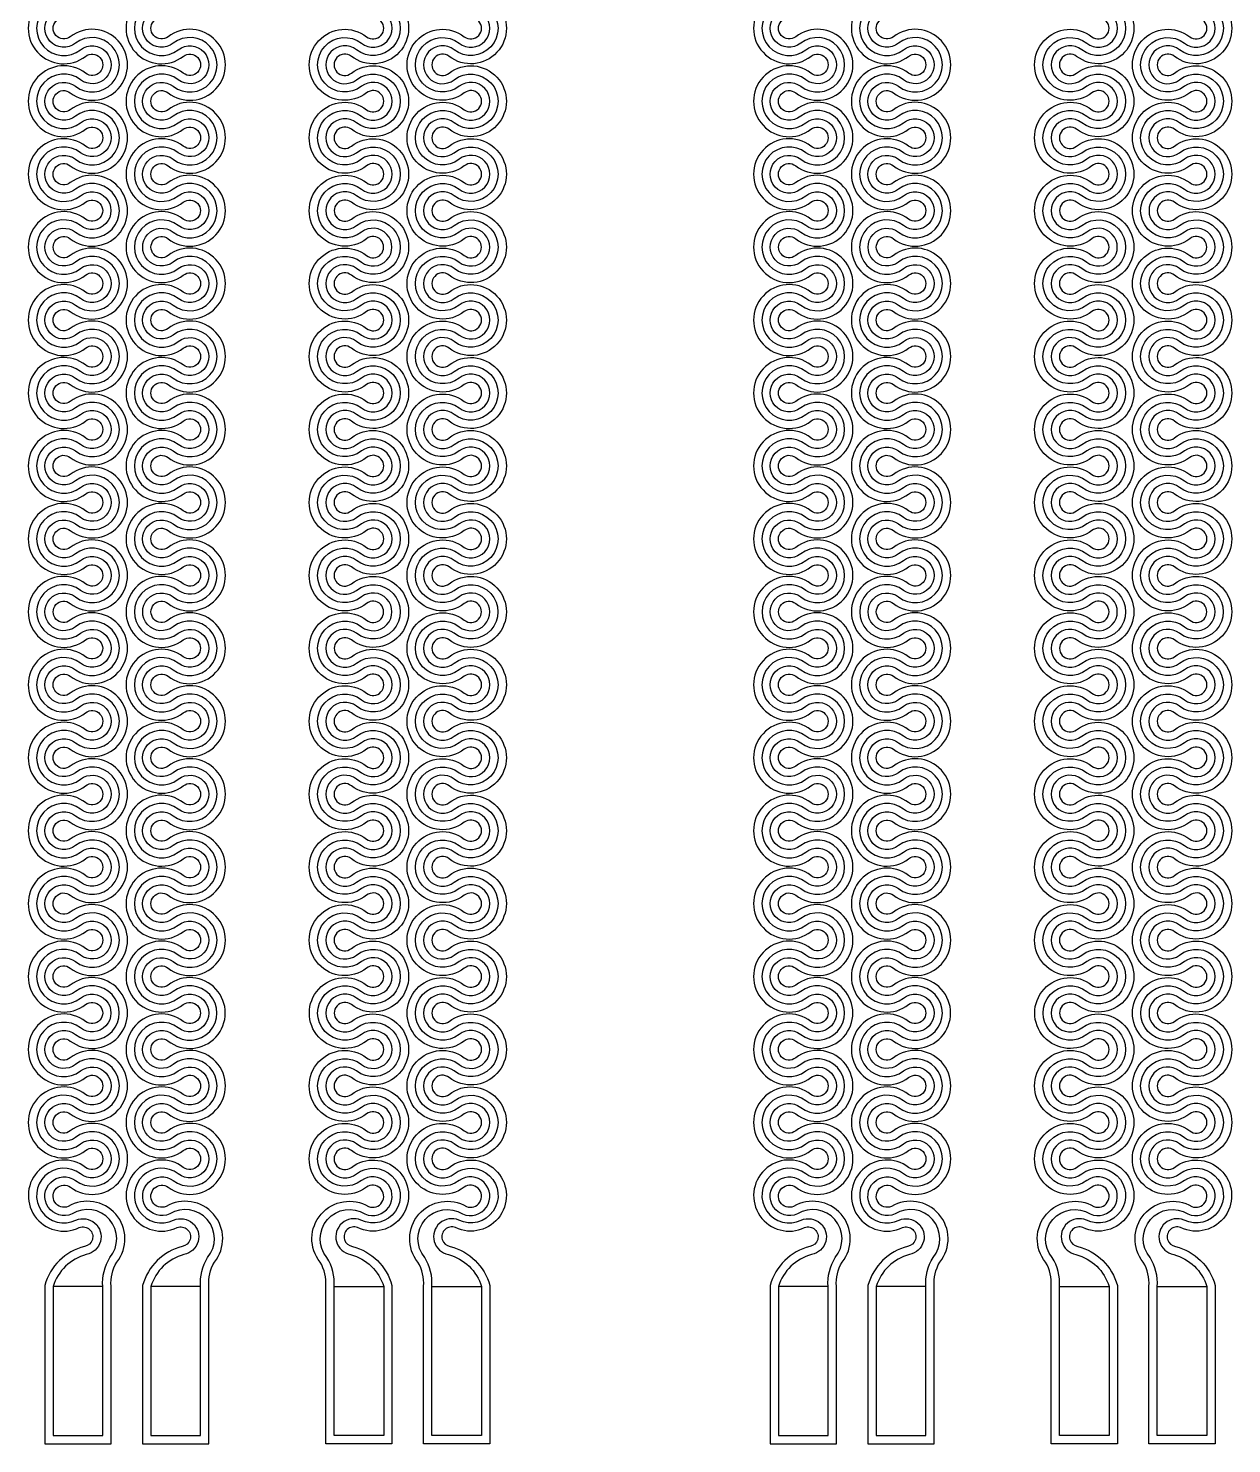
# Model space of a CAD drawing. Header units: millimetres. Extents: x -33.6 to 36.3, y -34.6 to 38.4.
# Drawn here: x -33.57 to -19.03, y -34.61 to -17.5 of the extents above; entities that cross this region are included whole.
import ezdxf

# ---------------------------------------------------------------- set-up
doc = ezdxf.new("R2010")
doc.units = ezdxf.units.MM
doc.layers.add('Metal Layer', color=40, linetype='Continuous')
doc.layers.add('Parylene Encapsulation', color=70, linetype='Continuous')

msp = doc.modelspace()

# ---------------------------------------------------------------- linework, layer by layer
at = {"layer": 'Metal Layer'}
for points in [[(-32.941, -17.24, 2.041241), (-32.941, -17.76, -2.041241), (-32.941, -18.122, 2.041241), (-32.941, -18.642, -2.041241), (-32.941, -19.004, 2.041241), (-32.941, -19.524, -2.041241), (-32.941, -19.885, 2.041241), (-32.941, -20.405, -2.041241), (-32.941, -20.767, 2.041241), (-32.941, -21.287, -2.041241), (-32.941, -21.649, 2.041241), (-32.941, -22.169, -2.041241), (-32.941, -22.531, 2.041241), (-32.941, -23.051, -2.041241), (-32.941, -23.413, 2.041241), (-32.941, -23.933, -2.041241), (-32.941, -24.295, 2.041241), (-32.941, -24.814, -2.041241), (-32.941, -25.176, 2.041241), (-32.941, -25.696, -2.041241), (-32.941, -26.058, 2.041241), (-32.941, -26.578, -2.041241), (-32.941, -26.94, 2.041241), (-32.941, -27.46, -2.041241), (-32.941, -27.822, 2.041241), (-32.941, -28.342, -2.041241), (-32.941, -28.704, 2.041241), (-32.941, -29.224, -2.041241), (-32.941, -29.585, 2.041241), (-32.941, -30.105, -2.041241), (-32.941, -30.467, 2.041241), (-32.941, -30.987, -2.041241), (-32.941, -31.349, 1.794821), (-32.996, -31.908, -1.116024), (-32.871, -32.324, 0.258799), (-33.272, -32.711), (-33.272, -34.511), (-32.672, -34.511), (-32.672, -32.711, -0.156145), (-32.585, -32.359, 0.851811), (-33.043, -31.833, -1.718074), (-33.002, -31.428, 2.041241), (-33.002, -30.908, -2.041241), (-33.002, -30.546, 2.041241), (-33.002, -30.026, -2.041241), (-33.002, -29.664, 2.041241), (-33.002, -29.145, -2.041241), (-33.002, -28.783, 2.041241), (-33.002, -28.263, -2.041241), (-33.002, -27.901, 2.041241), (-33.002, -27.381, -2.041241), (-33.002, -27.019, 2.041241), (-33.002, -26.499, -2.041241), (-33.002, -26.137, 2.041241), (-33.002, -25.617, -2.041241), (-33.002, -25.255, 2.041241), (-33.002, -24.735, -2.041241), (-33.002, -24.374, 2.041241), (-33.002, -23.854, -2.041241), (-33.002, -23.492, 2.041241), (-33.002, -22.972, -2.041241), (-33.002, -22.61, 2.041241), (-33.002, -22.09, -2.041241), (-33.002, -21.728, 2.041241), (-33.002, -21.208, -2.041241), (-33.002, -20.846, 2.041241), (-33.002, -20.326, -2.041241), (-33.002, -19.965, 2.041241), (-33.002, -19.445, -2.041241), (-33.002, -19.083, 2.041241), (-33.002, -18.563, -2.041241), (-33.002, -18.201, 2.041241), (-33.002, -17.681, -2.041241), (-33.002, -17.319, 2.041241)], [(-31.759, -17.24, 2.041241), (-31.759, -17.76, -2.041241), (-31.759, -18.122, 2.041241), (-31.759, -18.642, -2.041241), (-31.759, -19.004, 2.041241), (-31.759, -19.524, -2.041241), (-31.759, -19.885, 2.041241), (-31.759, -20.405, -2.041241), (-31.759, -20.767, 2.041241), (-31.759, -21.287, -2.041241), (-31.759, -21.649, 2.041241), (-31.759, -22.169, -2.041241), (-31.759, -22.531, 2.041241), (-31.759, -23.051, -2.041241), (-31.759, -23.413, 2.041241), (-31.759, -23.933, -2.041241), (-31.759, -24.295, 2.041241), (-31.759, -24.814, -2.041241), (-31.759, -25.176, 2.041241), (-31.759, -25.696, -2.041241), (-31.759, -26.058, 2.041241), (-31.759, -26.578, -2.041241), (-31.759, -26.94, 2.041241), (-31.759, -27.46, -2.041241), (-31.759, -27.822, 2.041241), (-31.759, -28.342, -2.041241), (-31.759, -28.704, 2.041241), (-31.759, -29.224, -2.041241), (-31.759, -29.585, 2.041241), (-31.759, -30.105, -2.041241), (-31.759, -30.467, 2.041241), (-31.759, -30.987, -2.041241), (-31.759, -31.349, 1.794821), (-31.815, -31.908, -1.116024), (-31.69, -32.324, 0.258799), (-32.09, -32.711), (-32.09, -34.511), (-31.49, -34.511), (-31.49, -32.711, -0.156145), (-31.404, -32.359, 0.851811), (-31.861, -31.833, -1.718074), (-31.821, -31.428, 2.041241), (-31.821, -30.908, -2.041241), (-31.821, -30.546, 2.041241), (-31.821, -30.026, -2.041241), (-31.821, -29.664, 2.041241), (-31.821, -29.145, -2.041241), (-31.821, -28.783, 2.041241), (-31.821, -28.263, -2.041241), (-31.821, -27.901, 2.041241), (-31.821, -27.381, -2.041241), (-31.821, -27.019, 2.041241), (-31.821, -26.499, -2.041241), (-31.821, -26.137, 2.041241), (-31.821, -25.617, -2.041241), (-31.821, -25.255, 2.041241), (-31.821, -24.735, -2.041241), (-31.821, -24.374, 2.041241), (-31.821, -23.854, -2.041241), (-31.821, -23.492, 2.041241), (-31.821, -22.972, -2.041241), (-31.821, -22.61, 2.041241), (-31.821, -22.09, -2.041241), (-31.821, -21.728, 2.041241), (-31.821, -21.208, -2.041241), (-31.821, -20.846, 2.041241), (-31.821, -20.326, -2.041241), (-31.821, -19.965, 2.041241), (-31.821, -19.445, -2.041241), (-31.821, -19.083, 2.041241), (-31.821, -18.563, -2.041241), (-31.821, -18.201, 2.041241), (-31.821, -17.681, -2.041241), (-31.821, -17.319, 2.041241)], [(-29.606, -17.24, -2.041241), (-29.606, -17.76, 2.041241), (-29.606, -18.122, -2.041241), (-29.606, -18.642, 2.041241), (-29.606, -19.004, -2.041241), (-29.606, -19.524, 2.041241), (-29.606, -19.885, -2.041241), (-29.606, -20.405, 2.041241), (-29.606, -20.767, -2.041241), (-29.606, -21.287, 2.041241), (-29.606, -21.649, -2.041241), (-29.606, -22.169, 2.041241), (-29.606, -22.531, -2.041241), (-29.606, -23.051, 2.041241), (-29.606, -23.413, -2.041241), (-29.606, -23.933, 2.041241), (-29.606, -24.295, -2.041241), (-29.606, -24.814, 2.041241), (-29.606, -25.176, -2.041241), (-29.606, -25.696, 2.041241), (-29.606, -26.058, -2.041241), (-29.606, -26.578, 2.041241), (-29.606, -26.94, -2.041241), (-29.606, -27.46, 2.041241), (-29.606, -27.822, -2.041241), (-29.606, -28.342, 2.041241), (-29.606, -28.704, -2.041241), (-29.606, -29.224, 2.041241), (-29.606, -29.585, -2.041241), (-29.606, -30.105, 2.041241), (-29.606, -30.467, -2.041241), (-29.606, -30.987, 2.041241), (-29.606, -31.349, -1.794821), (-29.551, -31.908, 1.116024), (-29.676, -32.324, -0.258799), (-29.276, -32.711), (-29.276, -34.511), (-29.876, -34.511), (-29.876, -32.711, 0.156145), (-29.962, -32.359, -0.851811), (-29.504, -31.833, 1.718074), (-29.545, -31.428, -2.041241), (-29.545, -30.908, 2.041241), (-29.545, -30.546, -2.041241), (-29.545, -30.026, 2.041241), (-29.545, -29.664, -2.041241), (-29.545, -29.145, 2.041241), (-29.545, -28.783, -2.041241), (-29.545, -28.263, 2.041241), (-29.545, -27.901, -2.041241), (-29.545, -27.381, 2.041241), (-29.545, -27.019, -2.041241), (-29.545, -26.499, 2.041241), (-29.545, -26.137, -2.041241), (-29.545, -25.617, 2.041241), (-29.545, -25.255, -2.041241), (-29.545, -24.735, 2.041241), (-29.545, -24.374, -2.041241), (-29.545, -23.854, 2.041241), (-29.545, -23.492, -2.041241), (-29.545, -22.972, 2.041241), (-29.545, -22.61, -2.041241), (-29.545, -22.09, 2.041241), (-29.545, -21.728, -2.041241), (-29.545, -21.208, 2.041241), (-29.545, -20.846, -2.041241), (-29.545, -20.326, 2.041241), (-29.545, -19.965, -2.041241), (-29.545, -19.445, 2.041241), (-29.545, -19.083, -2.041241), (-29.545, -18.563, 2.041241), (-29.545, -18.201, -2.041241), (-29.545, -17.681, 2.041241), (-29.545, -17.319, -2.041241)], [(-28.425, -17.24, -2.041241), (-28.425, -17.76, 2.041241), (-28.425, -18.122, -2.041241), (-28.425, -18.642, 2.041241), (-28.425, -19.004, -2.041241), (-28.425, -19.524, 2.041241), (-28.425, -19.885, -2.041241), (-28.425, -20.405, 2.041241), (-28.425, -20.767, -2.041241), (-28.425, -21.287, 2.041241), (-28.425, -21.649, -2.041241), (-28.425, -22.169, 2.041241), (-28.425, -22.531, -2.041241), (-28.425, -23.051, 2.041241), (-28.425, -23.413, -2.041241), (-28.425, -23.933, 2.041241), (-28.425, -24.295, -2.041241), (-28.425, -24.814, 2.041241), (-28.425, -25.176, -2.041241), (-28.425, -25.696, 2.041241), (-28.425, -26.058, -2.041241), (-28.425, -26.578, 2.041241), (-28.425, -26.94, -2.041241), (-28.425, -27.46, 2.041241), (-28.425, -27.822, -2.041241), (-28.425, -28.342, 2.041241), (-28.425, -28.704, -2.041241), (-28.425, -29.224, 2.041241), (-28.425, -29.585, -2.041241), (-28.425, -30.105, 2.041241), (-28.425, -30.467, -2.041241), (-28.425, -30.987, 2.041241), (-28.425, -31.349, -1.794821), (-28.369, -31.908, 1.116024), (-28.494, -32.324, -0.258799), (-28.094, -32.711), (-28.094, -34.511), (-28.694, -34.511), (-28.694, -32.711, 0.156145), (-28.78, -32.359, -0.851811), (-28.323, -31.833, 1.718074), (-28.363, -31.428, -2.041241), (-28.363, -30.908, 2.041241), (-28.363, -30.546, -2.041241), (-28.363, -30.026, 2.041241), (-28.363, -29.664, -2.041241), (-28.363, -29.145, 2.041241), (-28.363, -28.783, -2.041241), (-28.363, -28.263, 2.041241), (-28.363, -27.901, -2.041241), (-28.363, -27.381, 2.041241), (-28.363, -27.019, -2.041241), (-28.363, -26.499, 2.041241), (-28.363, -26.137, -2.041241), (-28.363, -25.617, 2.041241), (-28.363, -25.255, -2.041241), (-28.363, -24.735, 2.041241), (-28.363, -24.374, -2.041241), (-28.363, -23.854, 2.041241), (-28.363, -23.492, -2.041241), (-28.363, -22.972, 2.041241), (-28.363, -22.61, -2.041241), (-28.363, -22.09, 2.041241), (-28.363, -21.728, -2.041241), (-28.363, -21.208, 2.041241), (-28.363, -20.846, -2.041241), (-28.363, -20.326, 2.041241), (-28.363, -19.965, -2.041241), (-28.363, -19.445, 2.041241), (-28.363, -19.083, -2.041241), (-28.363, -18.563, 2.041241), (-28.363, -18.201, -2.041241), (-28.363, -17.681, 2.041241), (-28.363, -17.319, -2.041241)], [(-24.174, -17.24, 2.041241), (-24.174, -17.76, -2.041241), (-24.174, -18.122, 2.041241), (-24.174, -18.642, -2.041241), (-24.174, -19.004, 2.041241), (-24.174, -19.524, -2.041241), (-24.174, -19.885, 2.041241), (-24.174, -20.405, -2.041241), (-24.174, -20.767, 2.041241), (-24.174, -21.287, -2.041241), (-24.174, -21.649, 2.041241), (-24.174, -22.169, -2.041241), (-24.174, -22.531, 2.041241), (-24.174, -23.051, -2.041241), (-24.174, -23.413, 2.041241), (-24.174, -23.933, -2.041241), (-24.174, -24.295, 2.041241), (-24.174, -24.814, -2.041241), (-24.174, -25.176, 2.041241), (-24.174, -25.696, -2.041241), (-24.174, -26.058, 2.041241), (-24.174, -26.578, -2.041241), (-24.174, -26.94, 2.041241), (-24.174, -27.46, -2.041241), (-24.174, -27.822, 2.041241), (-24.174, -28.342, -2.041241), (-24.174, -28.704, 2.041241), (-24.174, -29.224, -2.041241), (-24.174, -29.585, 2.041241), (-24.174, -30.105, -2.041241), (-24.174, -30.467, 2.041241), (-24.174, -30.987, -2.041241), (-24.174, -31.349, 1.794821), (-24.23, -31.908, -1.116024), (-24.105, -32.324, 0.258799), (-24.505, -32.711), (-24.505, -34.511), (-23.905, -34.511), (-23.905, -32.711, -0.156145), (-23.819, -32.359, 0.851811), (-24.276, -31.833, -1.718074), (-24.236, -31.428, 2.041241), (-24.236, -30.908, -2.041241), (-24.236, -30.546, 2.041241), (-24.236, -30.026, -2.041241), (-24.236, -29.664, 2.041241), (-24.236, -29.145, -2.041241), (-24.236, -28.783, 2.041241), (-24.236, -28.263, -2.041241), (-24.236, -27.901, 2.041241), (-24.236, -27.381, -2.041241), (-24.236, -27.019, 2.041241), (-24.236, -26.499, -2.041241), (-24.236, -26.137, 2.041241), (-24.236, -25.617, -2.041241), (-24.236, -25.255, 2.041241), (-24.236, -24.735, -2.041241), (-24.236, -24.374, 2.041241), (-24.236, -23.854, -2.041241), (-24.236, -23.492, 2.041241), (-24.236, -22.972, -2.041241), (-24.236, -22.61, 2.041241), (-24.236, -22.09, -2.041241), (-24.236, -21.728, 2.041241), (-24.236, -21.208, -2.041241), (-24.236, -20.846, 2.041241), (-24.236, -20.326, -2.041241), (-24.236, -19.965, 2.041241), (-24.236, -19.445, -2.041241), (-24.236, -19.083, 2.041241), (-24.236, -18.563, -2.041241), (-24.236, -18.201, 2.041241), (-24.236, -17.681, -2.041241), (-24.236, -17.319, 2.041241)], [(-22.993, -17.24, 2.041241), (-22.993, -17.76, -2.041241), (-22.993, -18.122, 2.041241), (-22.993, -18.642, -2.041241), (-22.993, -19.004, 2.041241), (-22.993, -19.524, -2.041241), (-22.993, -19.885, 2.041241), (-22.993, -20.405, -2.041241), (-22.993, -20.767, 2.041241), (-22.993, -21.287, -2.041241), (-22.993, -21.649, 2.041241), (-22.993, -22.169, -2.041241), (-22.993, -22.531, 2.041241), (-22.993, -23.051, -2.041241), (-22.993, -23.413, 2.041241), (-22.993, -23.933, -2.041241), (-22.993, -24.295, 2.041241), (-22.993, -24.814, -2.041241), (-22.993, -25.176, 2.041241), (-22.993, -25.696, -2.041241), (-22.993, -26.058, 2.041241), (-22.993, -26.578, -2.041241), (-22.993, -26.94, 2.041241), (-22.993, -27.46, -2.041241), (-22.993, -27.822, 2.041241), (-22.993, -28.342, -2.041241), (-22.993, -28.704, 2.041241), (-22.993, -29.224, -2.041241), (-22.993, -29.585, 2.041241), (-22.993, -30.105, -2.041241), (-22.993, -30.467, 2.041241), (-22.993, -30.987, -2.041241), (-22.993, -31.349, 1.794821), (-23.048, -31.908, -1.116024), (-22.923, -32.324, 0.258799), (-23.323, -32.711), (-23.323, -34.511), (-22.723, -34.511), (-22.723, -32.711, -0.156145), (-22.637, -32.359, 0.851811), (-23.095, -31.833, -1.718074), (-23.054, -31.428, 2.041241), (-23.054, -30.908, -2.041241), (-23.054, -30.546, 2.041241), (-23.054, -30.026, -2.041241), (-23.054, -29.664, 2.041241), (-23.054, -29.145, -2.041241), (-23.054, -28.783, 2.041241), (-23.054, -28.263, -2.041241), (-23.054, -27.901, 2.041241), (-23.054, -27.381, -2.041241), (-23.054, -27.019, 2.041241), (-23.054, -26.499, -2.041241), (-23.054, -26.137, 2.041241), (-23.054, -25.617, -2.041241), (-23.054, -25.255, 2.041241), (-23.054, -24.735, -2.041241), (-23.054, -24.374, 2.041241), (-23.054, -23.854, -2.041241), (-23.054, -23.492, 2.041241), (-23.054, -22.972, -2.041241), (-23.054, -22.61, 2.041241), (-23.054, -22.09, -2.041241), (-23.054, -21.728, 2.041241), (-23.054, -21.208, -2.041241), (-23.054, -20.846, 2.041241), (-23.054, -20.326, -2.041241), (-23.054, -19.965, 2.041241), (-23.054, -19.445, -2.041241), (-23.054, -19.083, 2.041241), (-23.054, -18.563, -2.041241), (-23.054, -18.201, 2.041241), (-23.054, -17.681, -2.041241), (-23.054, -17.319, 2.041241)], [(-20.84, -17.24, -2.041241), (-20.84, -17.76, 2.041241), (-20.84, -18.122, -2.041241), (-20.84, -18.642, 2.041241), (-20.84, -19.004, -2.041241), (-20.84, -19.524, 2.041241), (-20.84, -19.885, -2.041241), (-20.84, -20.405, 2.041241), (-20.84, -20.767, -2.041241), (-20.84, -21.287, 2.041241), (-20.84, -21.649, -2.041241), (-20.84, -22.169, 2.041241), (-20.84, -22.531, -2.041241), (-20.84, -23.051, 2.041241), (-20.84, -23.413, -2.041241), (-20.84, -23.933, 2.041241), (-20.84, -24.295, -2.041241), (-20.84, -24.814, 2.041241), (-20.84, -25.176, -2.041241), (-20.84, -25.696, 2.041241), (-20.84, -26.058, -2.041241), (-20.84, -26.578, 2.041241), (-20.84, -26.94, -2.041241), (-20.84, -27.46, 2.041241), (-20.84, -27.822, -2.041241), (-20.84, -28.342, 2.041241), (-20.84, -28.704, -2.041241), (-20.84, -29.224, 2.041241), (-20.84, -29.585, -2.041241), (-20.84, -30.105, 2.041241), (-20.84, -30.467, -2.041241), (-20.84, -30.987, 2.041241), (-20.84, -31.349, -1.794821), (-20.784, -31.908, 1.116024), (-20.909, -32.324, -0.258799), (-20.509, -32.711), (-20.509, -34.511), (-21.109, -34.511), (-21.109, -32.711, 0.156145), (-21.195, -32.359, -0.851811), (-20.738, -31.833, 1.718074), (-20.778, -31.428, -2.041241), (-20.778, -30.908, 2.041241), (-20.778, -30.546, -2.041241), (-20.778, -30.026, 2.041241), (-20.778, -29.664, -2.041241), (-20.778, -29.145, 2.041241), (-20.778, -28.783, -2.041241), (-20.778, -28.263, 2.041241), (-20.778, -27.901, -2.041241), (-20.778, -27.381, 2.041241), (-20.778, -27.019, -2.041241), (-20.778, -26.499, 2.041241), (-20.778, -26.137, -2.041241), (-20.778, -25.617, 2.041241), (-20.778, -25.255, -2.041241), (-20.778, -24.735, 2.041241), (-20.778, -24.374, -2.041241), (-20.778, -23.854, 2.041241), (-20.778, -23.492, -2.041241), (-20.778, -22.972, 2.041241), (-20.778, -22.61, -2.041241), (-20.778, -22.09, 2.041241), (-20.778, -21.728, -2.041241), (-20.778, -21.208, 2.041241), (-20.778, -20.846, -2.041241), (-20.778, -20.326, 2.041241), (-20.778, -19.965, -2.041241), (-20.778, -19.445, 2.041241), (-20.778, -19.083, -2.041241), (-20.778, -18.563, 2.041241), (-20.778, -18.201, -2.041241), (-20.778, -17.681, 2.041241), (-20.778, -17.319, -2.041241)], [(-19.658, -17.24, -2.041241), (-19.658, -17.76, 2.041241), (-19.658, -18.122, -2.041241), (-19.658, -18.642, 2.041241), (-19.658, -19.004, -2.041241), (-19.658, -19.524, 2.041241), (-19.658, -19.885, -2.041241), (-19.658, -20.405, 2.041241), (-19.658, -20.767, -2.041241), (-19.658, -21.287, 2.041241), (-19.658, -21.649, -2.041241), (-19.658, -22.169, 2.041241), (-19.658, -22.531, -2.041241), (-19.658, -23.051, 2.041241), (-19.658, -23.413, -2.041241), (-19.658, -23.933, 2.041241), (-19.658, -24.295, -2.041241), (-19.658, -24.814, 2.041241), (-19.658, -25.176, -2.041241), (-19.658, -25.696, 2.041241), (-19.658, -26.058, -2.041241), (-19.658, -26.578, 2.041241), (-19.658, -26.94, -2.041241), (-19.658, -27.46, 2.041241), (-19.658, -27.822, -2.041241), (-19.658, -28.342, 2.041241), (-19.658, -28.704, -2.041241), (-19.658, -29.224, 2.041241), (-19.658, -29.585, -2.041241), (-19.658, -30.105, 2.041241), (-19.658, -30.467, -2.041241), (-19.658, -30.987, 2.041241), (-19.658, -31.349, -1.794821), (-19.603, -31.908, 1.116024), (-19.728, -32.324, -0.258799), (-19.327, -32.711), (-19.327, -34.511), (-19.927, -34.511), (-19.927, -32.711, 0.156145), (-20.014, -32.359, -0.851811), (-19.556, -31.833, 1.718074), (-19.597, -31.428, -2.041241), (-19.597, -30.908, 2.041241), (-19.597, -30.546, -2.041241), (-19.597, -30.026, 2.041241), (-19.597, -29.664, -2.041241), (-19.597, -29.145, 2.041241), (-19.597, -28.783, -2.041241), (-19.597, -28.263, 2.041241), (-19.597, -27.901, -2.041241), (-19.597, -27.381, 2.041241), (-19.597, -27.019, -2.041241), (-19.597, -26.499, 2.041241), (-19.597, -26.137, -2.041241), (-19.597, -25.617, 2.041241), (-19.597, -25.255, -2.041241), (-19.597, -24.735, 2.041241), (-19.597, -24.374, -2.041241), (-19.597, -23.854, 2.041241), (-19.597, -23.492, -2.041241), (-19.597, -22.972, 2.041241), (-19.597, -22.61, -2.041241), (-19.597, -22.09, 2.041241), (-19.597, -21.728, -2.041241), (-19.597, -21.208, 2.041241), (-19.597, -20.846, -2.041241), (-19.597, -20.326, 2.041241), (-19.597, -19.965, -2.041241), (-19.597, -19.445, 2.041241), (-19.597, -19.083, -2.041241), (-19.597, -18.563, 2.041241), (-19.597, -18.201, -2.041241), (-19.597, -17.681, 2.041241), (-19.597, -17.319, -2.041241)]]:
    msp.add_lwpolyline(points, format="xyb", dxfattribs=at)
at = {"layer": 'Parylene Encapsulation'}
for points in [[(-32.88, -17.161, 2.041241), (-32.88, -17.839, -2.041241), (-32.88, -18.043, 2.041241), (-32.88, -18.721, -2.041241), (-32.88, -18.925, 2.041241), (-32.88, -19.603, -2.041241), (-32.88, -19.806, 2.041241), (-32.88, -20.484, -2.041241), (-32.88, -20.688, 2.041241), (-32.88, -21.366, -2.041241), (-32.88, -21.57, 2.041241), (-32.88, -22.248, -2.041241), (-32.88, -22.452, 2.041241), (-32.88, -23.13, -2.041241), (-32.88, -23.334, 2.041241), (-32.88, -24.012, -2.041241), (-32.88, -24.216, 2.041241), (-32.88, -24.894, -2.041241), (-32.88, -25.097, 2.041241), (-32.88, -25.775, -2.041241), (-32.88, -25.979, 2.041241), (-32.88, -26.657, -2.041241), (-32.88, -26.861, 2.041241), (-32.88, -27.539, -2.041241), (-32.88, -27.743, 2.041241), (-32.88, -28.421, -2.041241), (-32.88, -28.625, 2.041241), (-32.88, -29.303, -2.041241), (-32.88, -29.506, 2.041241), (-32.88, -30.184, -2.041241), (-32.88, -30.388, 2.041241), (-32.88, -31.066, -2.043992), (-32.88, -31.27, 1.787742), (-32.955, -31.999, -1.121291), (-32.893, -32.226, 0.266832), (-33.372, -32.697), (-33.372, -34.611), (-32.572, -34.611), (-32.572, -32.708, -0.154523), (-32.503, -32.417, 0.836279), (-33.089, -31.744, -1.665182), (-33.061, -31.509, 2.033461), (-33.064, -30.829, -2.041241), (-33.064, -30.625, 2.041241), (-33.064, -29.947, -2.041241), (-33.064, -29.743, 2.041241), (-33.064, -29.066, -2.041241), (-33.064, -28.862, 2.041241), (-33.064, -28.184, -2.041241), (-33.064, -27.98, 2.041241), (-33.064, -27.302, -2.041241), (-33.064, -27.098, 2.041241), (-33.064, -26.42, -2.041241), (-33.064, -26.216, 2.041241), (-33.064, -25.538, -2.041241), (-33.064, -25.334, 2.041241), (-33.064, -24.656, -2.041241), (-33.064, -24.453, 2.041241), (-33.064, -23.775, -2.041241), (-33.064, -23.571, 2.041241), (-33.064, -22.893, -2.041241), (-33.064, -22.689, 2.041241), (-33.064, -22.011, -2.041241), (-33.064, -21.807, 2.041241), (-33.064, -21.129, -2.041241), (-33.064, -20.925, 2.041241), (-33.064, -20.247, -2.041241), (-33.064, -20.044, 2.041241), (-33.064, -19.366, -2.041241), (-33.064, -19.162, 2.041241), (-33.064, -18.484, -2.041241), (-33.064, -18.28, 2.041241), (-33.064, -17.602, -2.041241), (-33.064, -17.398, 2.041241)], [(-31.698, -17.161, 2.041241), (-31.698, -17.839, -2.041241), (-31.698, -18.043, 2.041241), (-31.698, -18.721, -2.041241), (-31.698, -18.925, 2.041241), (-31.698, -19.603, -2.041241), (-31.698, -19.806, 2.041241), (-31.698, -20.484, -2.041241), (-31.698, -20.688, 2.041241), (-31.698, -21.366, -2.041241), (-31.698, -21.57, 2.041241), (-31.698, -22.248, -2.041241), (-31.698, -22.452, 2.041241), (-31.698, -23.13, -2.041241), (-31.698, -23.334, 2.041241), (-31.698, -24.012, -2.041241), (-31.698, -24.216, 2.041241), (-31.698, -24.894, -2.041241), (-31.698, -25.097, 2.041241), (-31.698, -25.775, -2.041241), (-31.698, -25.979, 2.041241), (-31.698, -26.657, -2.041241), (-31.698, -26.861, 2.041241), (-31.698, -27.539, -2.041241), (-31.698, -27.743, 2.041241), (-31.698, -28.421, -2.041241), (-31.698, -28.625, 2.041241), (-31.698, -29.303, -2.041241), (-31.698, -29.506, 2.041241), (-31.698, -30.184, -2.041241), (-31.698, -30.388, 2.041241), (-31.698, -31.066, -2.043992), (-31.698, -31.27, 1.787742), (-31.774, -31.999, -1.121291), (-31.711, -32.226, 0.266832), (-32.19, -32.697), (-32.19, -34.611), (-31.39, -34.611), (-31.39, -32.708, -0.154523), (-31.322, -32.417, 0.836279), (-31.907, -31.744, -1.665182), (-31.88, -31.509, 2.033461), (-31.882, -30.829, -2.041241), (-31.882, -30.625, 2.041241), (-31.882, -29.947, -2.041241), (-31.882, -29.743, 2.041241), (-31.882, -29.066, -2.041241), (-31.882, -28.862, 2.041241), (-31.882, -28.184, -2.041241), (-31.882, -27.98, 2.041241), (-31.882, -27.302, -2.041241), (-31.882, -27.098, 2.041241), (-31.882, -26.42, -2.041241), (-31.882, -26.216, 2.041241), (-31.882, -25.538, -2.041241), (-31.882, -25.334, 2.041241), (-31.882, -24.656, -2.041241), (-31.882, -24.453, 2.041241), (-31.882, -23.775, -2.041241), (-31.882, -23.571, 2.041241), (-31.882, -22.893, -2.041241), (-31.882, -22.689, 2.041241), (-31.882, -22.011, -2.041241), (-31.882, -21.807, 2.041241), (-31.882, -21.129, -2.041241), (-31.882, -20.925, 2.041241), (-31.882, -20.247, -2.041241), (-31.882, -20.044, 2.041241), (-31.882, -19.366, -2.041241), (-31.882, -19.162, 2.041241), (-31.882, -18.484, -2.041241), (-31.882, -18.28, 2.041241), (-31.882, -17.602, -2.041241), (-31.882, -17.398, 2.041241)], [(-29.667, -17.161, -2.041241), (-29.667, -17.839, 2.041241), (-29.667, -18.043, -2.041241), (-29.667, -18.721, 2.041241), (-29.667, -18.925, -2.041241), (-29.667, -19.603, 2.041241), (-29.667, -19.806, -2.041241), (-29.667, -20.484, 2.041241), (-29.667, -20.688, -2.041241), (-29.667, -21.366, 2.041241), (-29.667, -21.57, -2.041241), (-29.667, -22.248, 2.041241), (-29.667, -22.452, -2.041241), (-29.667, -23.13, 2.041241), (-29.667, -23.334, -2.041241), (-29.667, -24.012, 2.041241), (-29.667, -24.216, -2.041241), (-29.667, -24.894, 2.041241), (-29.667, -25.097, -2.041241), (-29.667, -25.775, 2.041241), (-29.667, -25.979, -2.041241), (-29.667, -26.657, 2.041241), (-29.667, -26.861, -2.041241), (-29.667, -27.539, 2.041241), (-29.667, -27.743, -2.041241), (-29.667, -28.421, 2.041241), (-29.667, -28.625, -2.041241), (-29.667, -29.303, 2.041241), (-29.667, -29.506, -2.041241), (-29.667, -30.184, 2.041241), (-29.667, -30.388, -2.041241), (-29.667, -31.066, 2.043992), (-29.667, -31.27, -1.787742), (-29.592, -31.999, 1.121291), (-29.655, -32.226, -0.266832), (-29.176, -32.697), (-29.176, -34.611), (-29.976, -34.611), (-29.976, -32.708, 0.154523), (-30.044, -32.417, -0.836279), (-29.459, -31.744, 1.665182), (-29.486, -31.509, -2.033461), (-29.484, -30.829, 2.041241), (-29.484, -30.625, -2.041241), (-29.484, -29.947, 2.041241), (-29.484, -29.743, -2.041241), (-29.484, -29.066, 2.041241), (-29.484, -28.862, -2.041241), (-29.484, -28.184, 2.041241), (-29.484, -27.98, -2.041241), (-29.484, -27.302, 2.041241), (-29.484, -27.098, -2.041241), (-29.484, -26.42, 2.041241), (-29.484, -26.216, -2.041241), (-29.484, -25.538, 2.041241), (-29.484, -25.334, -2.041241), (-29.484, -24.656, 2.041241), (-29.484, -24.453, -2.041241), (-29.484, -23.775, 2.041241), (-29.484, -23.571, -2.041241), (-29.484, -22.893, 2.041241), (-29.484, -22.689, -2.041241), (-29.484, -22.011, 2.041241), (-29.484, -21.807, -2.041241), (-29.484, -21.129, 2.041241), (-29.484, -20.925, -2.041241), (-29.484, -20.247, 2.041241), (-29.484, -20.044, -2.041241), (-29.484, -19.366, 2.041241), (-29.484, -19.162, -2.041241), (-29.484, -18.484, 2.041241), (-29.484, -18.28, -2.041241), (-29.484, -17.602, 2.041241), (-29.484, -17.398, -2.041241)], [(-28.486, -17.161, -2.041241), (-28.486, -17.839, 2.041241), (-28.486, -18.043, -2.041241), (-28.486, -18.721, 2.041241), (-28.486, -18.925, -2.041241), (-28.486, -19.603, 2.041241), (-28.486, -19.806, -2.041241), (-28.486, -20.484, 2.041241), (-28.486, -20.688, -2.041241), (-28.486, -21.366, 2.041241), (-28.486, -21.57, -2.041241), (-28.486, -22.248, 2.041241), (-28.486, -22.452, -2.041241), (-28.486, -23.13, 2.041241), (-28.486, -23.334, -2.041241), (-28.486, -24.012, 2.041241), (-28.486, -24.216, -2.041241), (-28.486, -24.894, 2.041241), (-28.486, -25.097, -2.041241), (-28.486, -25.775, 2.041241), (-28.486, -25.979, -2.041241), (-28.486, -26.657, 2.041241), (-28.486, -26.861, -2.041241), (-28.486, -27.539, 2.041241), (-28.486, -27.743, -2.041241), (-28.486, -28.421, 2.041241), (-28.486, -28.625, -2.041241), (-28.486, -29.303, 2.041241), (-28.486, -29.506, -2.041241), (-28.486, -30.184, 2.041241), (-28.486, -30.388, -2.041241), (-28.486, -31.066, 2.043992), (-28.486, -31.27, -1.787742), (-28.41, -31.999, 1.121291), (-28.473, -32.226, -0.266832), (-27.994, -32.697), (-27.994, -34.611), (-28.794, -34.611), (-28.794, -32.708, 0.154523), (-28.862, -32.417, -0.836279), (-28.277, -31.744, 1.665182), (-28.304, -31.509, -2.033461), (-28.302, -30.829, 2.041241), (-28.302, -30.625, -2.041241), (-28.302, -29.947, 2.041241), (-28.302, -29.743, -2.041241), (-28.302, -29.066, 2.041241), (-28.302, -28.862, -2.041241), (-28.302, -28.184, 2.041241), (-28.302, -27.98, -2.041241), (-28.302, -27.302, 2.041241), (-28.302, -27.098, -2.041241), (-28.302, -26.42, 2.041241), (-28.302, -26.216, -2.041241), (-28.302, -25.538, 2.041241), (-28.302, -25.334, -2.041241), (-28.302, -24.656, 2.041241), (-28.302, -24.453, -2.041241), (-28.302, -23.775, 2.041241), (-28.302, -23.571, -2.041241), (-28.302, -22.893, 2.041241), (-28.302, -22.689, -2.041241), (-28.302, -22.011, 2.041241), (-28.302, -21.807, -2.041241), (-28.302, -21.129, 2.041241), (-28.302, -20.925, -2.041241), (-28.302, -20.247, 2.041241), (-28.302, -20.044, -2.041241), (-28.302, -19.366, 2.041241), (-28.302, -19.162, -2.041241), (-28.302, -18.484, 2.041241), (-28.302, -18.28, -2.041241), (-28.302, -17.602, 2.041241), (-28.302, -17.398, -2.041241)], [(-24.113, -17.161, 2.041241), (-24.113, -17.839, -2.041241), (-24.113, -18.043, 2.041241), (-24.113, -18.721, -2.041241), (-24.113, -18.925, 2.041241), (-24.113, -19.603, -2.041241), (-24.113, -19.806, 2.041241), (-24.113, -20.484, -2.041241), (-24.113, -20.688, 2.041241), (-24.113, -21.366, -2.041241), (-24.113, -21.57, 2.041241), (-24.113, -22.248, -2.041241), (-24.113, -22.452, 2.041241), (-24.113, -23.13, -2.041241), (-24.113, -23.334, 2.041241), (-24.113, -24.012, -2.041241), (-24.113, -24.216, 2.041241), (-24.113, -24.894, -2.041241), (-24.113, -25.097, 2.041241), (-24.113, -25.775, -2.041241), (-24.113, -25.979, 2.041241), (-24.113, -26.657, -2.041241), (-24.113, -26.861, 2.041241), (-24.113, -27.539, -2.041241), (-24.113, -27.743, 2.041241), (-24.113, -28.421, -2.041241), (-24.113, -28.625, 2.041241), (-24.113, -29.303, -2.041241), (-24.113, -29.506, 2.041241), (-24.113, -30.184, -2.041241), (-24.113, -30.388, 2.041241), (-24.113, -31.066, -2.043992), (-24.113, -31.27, 1.787742), (-24.189, -31.999, -1.121291), (-24.126, -32.226, 0.266832), (-24.605, -32.697), (-24.605, -34.611), (-23.805, -34.611), (-23.805, -32.708, -0.154523), (-23.737, -32.417, 0.836279), (-24.322, -31.744, -1.665182), (-24.295, -31.509, 2.033461), (-24.297, -30.829, -2.041241), (-24.297, -30.625, 2.041241), (-24.297, -29.947, -2.041241), (-24.297, -29.743, 2.041241), (-24.297, -29.066, -2.041241), (-24.297, -28.862, 2.041241), (-24.297, -28.184, -2.041241), (-24.297, -27.98, 2.041241), (-24.297, -27.302, -2.041241), (-24.297, -27.098, 2.041241), (-24.297, -26.42, -2.041241), (-24.297, -26.216, 2.041241), (-24.297, -25.538, -2.041241), (-24.297, -25.334, 2.041241), (-24.297, -24.656, -2.041241), (-24.297, -24.453, 2.041241), (-24.297, -23.775, -2.041241), (-24.297, -23.571, 2.041241), (-24.297, -22.893, -2.041241), (-24.297, -22.689, 2.041241), (-24.297, -22.011, -2.041241), (-24.297, -21.807, 2.041241), (-24.297, -21.129, -2.041241), (-24.297, -20.925, 2.041241), (-24.297, -20.247, -2.041241), (-24.297, -20.044, 2.041241), (-24.297, -19.366, -2.041241), (-24.297, -19.162, 2.041241), (-24.297, -18.484, -2.041241), (-24.297, -18.28, 2.041241), (-24.297, -17.602, -2.041241), (-24.297, -17.398, 2.041241)], [(-22.932, -17.161, 2.041241), (-22.932, -17.839, -2.041241), (-22.932, -18.043, 2.041241), (-22.932, -18.721, -2.041241), (-22.932, -18.925, 2.041241), (-22.932, -19.603, -2.041241), (-22.932, -19.806, 2.041241), (-22.932, -20.484, -2.041241), (-22.932, -20.688, 2.041241), (-22.932, -21.366, -2.041241), (-22.932, -21.57, 2.041241), (-22.932, -22.248, -2.041241), (-22.932, -22.452, 2.041241), (-22.932, -23.13, -2.041241), (-22.932, -23.334, 2.041241), (-22.932, -24.012, -2.041241), (-22.932, -24.216, 2.041241), (-22.932, -24.894, -2.041241), (-22.932, -25.097, 2.041241), (-22.932, -25.775, -2.041241), (-22.932, -25.979, 2.041241), (-22.932, -26.657, -2.041241), (-22.932, -26.861, 2.041241), (-22.932, -27.539, -2.041241), (-22.932, -27.743, 2.041241), (-22.932, -28.421, -2.041241), (-22.932, -28.625, 2.041241), (-22.932, -29.303, -2.041241), (-22.932, -29.506, 2.041241), (-22.932, -30.184, -2.041241), (-22.932, -30.388, 2.041241), (-22.932, -31.066, -2.043992), (-22.932, -31.27, 1.787742), (-23.007, -31.999, -1.121291), (-22.944, -32.226, 0.266832), (-23.423, -32.697), (-23.423, -34.611), (-22.623, -34.611), (-22.623, -32.708, -0.154523), (-22.555, -32.417, 0.836279), (-23.14, -31.744, -1.665182), (-23.113, -31.509, 2.033461), (-23.115, -30.829, -2.041241), (-23.115, -30.625, 2.041241), (-23.115, -29.947, -2.041241), (-23.115, -29.743, 2.041241), (-23.115, -29.066, -2.041241), (-23.115, -28.862, 2.041241), (-23.115, -28.184, -2.041241), (-23.115, -27.98, 2.041241), (-23.115, -27.302, -2.041241), (-23.115, -27.098, 2.041241), (-23.115, -26.42, -2.041241), (-23.115, -26.216, 2.041241), (-23.115, -25.538, -2.041241), (-23.115, -25.334, 2.041241), (-23.115, -24.656, -2.041241), (-23.115, -24.453, 2.041241), (-23.115, -23.775, -2.041241), (-23.115, -23.571, 2.041241), (-23.115, -22.893, -2.041241), (-23.115, -22.689, 2.041241), (-23.115, -22.011, -2.041241), (-23.115, -21.807, 2.041241), (-23.115, -21.129, -2.041241), (-23.115, -20.925, 2.041241), (-23.115, -20.247, -2.041241), (-23.115, -20.044, 2.041241), (-23.115, -19.366, -2.041241), (-23.115, -19.162, 2.041241), (-23.115, -18.484, -2.041241), (-23.115, -18.28, 2.041241), (-23.115, -17.602, -2.041241), (-23.115, -17.398, 2.041241)], [(-20.901, -17.161, -2.041241), (-20.901, -17.839, 2.041241), (-20.901, -18.043, -2.041241), (-20.901, -18.721, 2.041241), (-20.901, -18.925, -2.041241), (-20.901, -19.603, 2.041241), (-20.901, -19.806, -2.041241), (-20.901, -20.484, 2.041241), (-20.901, -20.688, -2.041241), (-20.901, -21.366, 2.041241), (-20.901, -21.57, -2.041241), (-20.901, -22.248, 2.041241), (-20.901, -22.452, -2.041241), (-20.901, -23.13, 2.041241), (-20.901, -23.334, -2.041241), (-20.901, -24.012, 2.041241), (-20.901, -24.216, -2.041241), (-20.901, -24.894, 2.041241), (-20.901, -25.097, -2.041241), (-20.901, -25.775, 2.041241), (-20.901, -25.979, -2.041241), (-20.901, -26.657, 2.041241), (-20.901, -26.861, -2.041241), (-20.901, -27.539, 2.041241), (-20.901, -27.743, -2.041241), (-20.901, -28.421, 2.041241), (-20.901, -28.625, -2.041241), (-20.901, -29.303, 2.041241), (-20.901, -29.506, -2.041241), (-20.901, -30.184, 2.041241), (-20.901, -30.388, -2.041241), (-20.901, -31.066, 2.043992), (-20.901, -31.27, -1.787742), (-20.825, -31.999, 1.121291), (-20.888, -32.226, -0.266832), (-20.409, -32.697), (-20.409, -34.611), (-21.209, -34.611), (-21.209, -32.708, 0.154523), (-21.277, -32.417, -0.836279), (-20.692, -31.744, 1.665182), (-20.719, -31.509, -2.033461), (-20.717, -30.829, 2.041241), (-20.717, -30.625, -2.041241), (-20.717, -29.947, 2.041241), (-20.717, -29.743, -2.041241), (-20.717, -29.066, 2.041241), (-20.717, -28.862, -2.041241), (-20.717, -28.184, 2.041241), (-20.717, -27.98, -2.041241), (-20.717, -27.302, 2.041241), (-20.717, -27.098, -2.041241), (-20.717, -26.42, 2.041241), (-20.717, -26.216, -2.041241), (-20.717, -25.538, 2.041241), (-20.717, -25.334, -2.041241), (-20.717, -24.656, 2.041241), (-20.717, -24.453, -2.041241), (-20.717, -23.775, 2.041241), (-20.717, -23.571, -2.041241), (-20.717, -22.893, 2.041241), (-20.717, -22.689, -2.041241), (-20.717, -22.011, 2.041241), (-20.717, -21.807, -2.041241), (-20.717, -21.129, 2.041241), (-20.717, -20.925, -2.041241), (-20.717, -20.247, 2.041241), (-20.717, -20.044, -2.041241), (-20.717, -19.366, 2.041241), (-20.717, -19.162, -2.041241), (-20.717, -18.484, 2.041241), (-20.717, -18.28, -2.041241), (-20.717, -17.602, 2.041241), (-20.717, -17.398, -2.041241)], [(-19.719, -17.161, -2.041241), (-19.719, -17.839, 2.041241), (-19.719, -18.043, -2.041241), (-19.719, -18.721, 2.041241), (-19.719, -18.925, -2.041241), (-19.719, -19.603, 2.041241), (-19.719, -19.806, -2.041241), (-19.719, -20.484, 2.041241), (-19.719, -20.688, -2.041241), (-19.719, -21.366, 2.041241), (-19.719, -21.57, -2.041241), (-19.719, -22.248, 2.041241), (-19.719, -22.452, -2.041241), (-19.719, -23.13, 2.041241), (-19.719, -23.334, -2.041241), (-19.719, -24.012, 2.041241), (-19.719, -24.216, -2.041241), (-19.719, -24.894, 2.041241), (-19.719, -25.097, -2.041241), (-19.719, -25.775, 2.041241), (-19.719, -25.979, -2.041241), (-19.719, -26.657, 2.041241), (-19.719, -26.861, -2.041241), (-19.719, -27.539, 2.041241), (-19.719, -27.743, -2.041241), (-19.719, -28.421, 2.041241), (-19.719, -28.625, -2.041241), (-19.719, -29.303, 2.041241), (-19.719, -29.506, -2.041241), (-19.719, -30.184, 2.041241), (-19.719, -30.388, -2.041241), (-19.719, -31.066, 2.043992), (-19.719, -31.27, -1.787742), (-19.644, -31.999, 1.121291), (-19.706, -32.226, -0.266832), (-19.227, -32.697), (-19.227, -34.611), (-20.027, -34.611), (-20.027, -32.708, 0.154523), (-20.096, -32.417, -0.836279), (-19.51, -31.744, 1.665182), (-19.538, -31.509, -2.033461), (-19.535, -30.829, 2.041241), (-19.535, -30.625, -2.041241), (-19.535, -29.947, 2.041241), (-19.535, -29.743, -2.041241), (-19.535, -29.066, 2.041241), (-19.535, -28.862, -2.041241), (-19.535, -28.184, 2.041241), (-19.535, -27.98, -2.041241), (-19.535, -27.302, 2.041241), (-19.535, -27.098, -2.041241), (-19.535, -26.42, 2.041241), (-19.535, -26.216, -2.041241), (-19.535, -25.538, 2.041241), (-19.535, -25.334, -2.041241), (-19.535, -24.656, 2.041241), (-19.535, -24.453, -2.041241), (-19.535, -23.775, 2.041241), (-19.535, -23.571, -2.041241), (-19.535, -22.893, 2.041241), (-19.535, -22.689, -2.041241), (-19.535, -22.011, 2.041241), (-19.535, -21.807, -2.041241), (-19.535, -21.129, 2.041241), (-19.535, -20.925, -2.041241), (-19.535, -20.247, 2.041241), (-19.535, -20.044, -2.041241), (-19.535, -19.366, 2.041241), (-19.535, -19.162, -2.041241), (-19.535, -18.484, 2.041241), (-19.535, -18.28, -2.041241), (-19.535, -17.602, 2.041241), (-19.535, -17.398, -2.041241)]]:
    msp.add_lwpolyline(points, format="xyb", dxfattribs=at)
for points in [[(-32.672, -34.511), (-32.672, -32.711), (-33.272, -32.711), (-33.272, -34.511)], [(-31.49, -34.511), (-31.49, -32.711), (-32.09, -32.711), (-32.09, -34.511)], [(-29.876, -34.511), (-29.876, -32.711), (-29.276, -32.711), (-29.276, -34.511)], [(-28.694, -34.511), (-28.694, -32.711), (-28.094, -32.711), (-28.094, -34.511)], [(-23.905, -34.511), (-23.905, -32.711), (-24.505, -32.711), (-24.505, -34.511)], [(-22.723, -34.511), (-22.723, -32.711), (-23.323, -32.711), (-23.323, -34.511)], [(-21.109, -34.511), (-21.109, -32.711), (-20.509, -32.711), (-20.509, -34.511)], [(-19.927, -34.511), (-19.927, -32.711), (-19.327, -32.711), (-19.327, -34.511)]]:
    msp.add_lwpolyline(points, close=True, dxfattribs=at)

doc.saveas('drawing.dxf')
